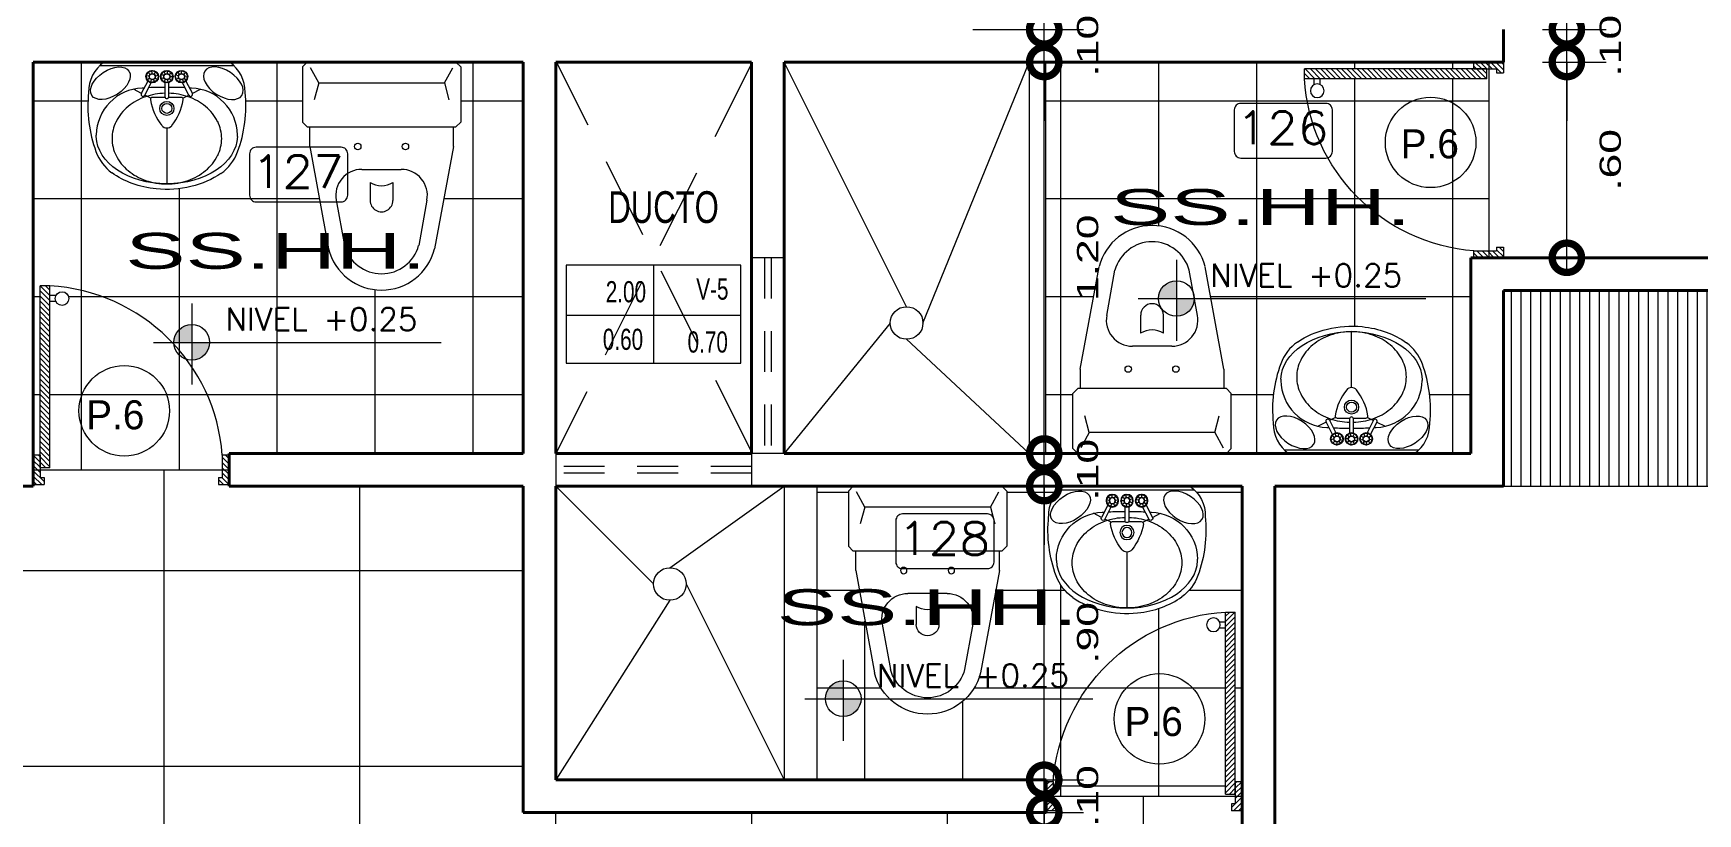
# Model space of a CAD drawing. Header units: inches. Extents: x 155.3 to 248.5, y 20.6 to 88.6.
# Drawn here: x 181.41 to 186.51, y 71.01 to 73.41 of the extents above; entities that cross this region are included whole.
import ezdxf
from ezdxf.enums import TextEntityAlignment as Align

# ---------------------------------------------------------------- set-up
doc = ezdxf.new("R2010")
doc.units = ezdxf.units.IN
doc.header["$MEASUREMENT"] = 0
doc.linetypes.add('CONTINUA', pattern=[0])
doc.linetypes.add('HIDDEN', pattern=[0.375, 0.25, -0.125])
for name, color, linetype in [('COTAS', 252, 'Continuous'), ('MOBILIARIO', 252, 'Continuous'), ('MURO', 7, 'Continuous'), ('PROYECCIONES', 252, 'Continuous'), ('PUERTAS', 23, 'Continuous'), ('TEXTOS PLANTA', 7, 'Continuous'), ('TEXTURAS', 251, 'Continuous'), ('VENTANAS', 40, 'Continuous')]:
    doc.layers.add(name, color=color, linetype=linetype)
doc.styles.add('Celso', font='swissel.ttf', dxfattribs={"width": 1.5})
doc.styles.add('ROMANS', font='romans', dxfattribs={"width": 1.1, "height": 1})
doc.styles.get("Standard").update_dxf_attribs({"font": 'arial.ttf'})
doc.dimstyles.new('PLANTA 1-50', dxfattribs={"dimtxt": 0.065, "dimasz": 0.18, "dimexe": 0.12, "dimexo": 0.12, "dimgap": 0.1, "dimtad": 2, "dimzin": 4, "dimdsep": 46, "dimtxsty": 'Celso', "dimblk": 'DOTSMALL', "dimcen": 0.065, "dimdle": 0.05, "dimclrd": 14, "dimclre": 251, "dimclrt": 256, "dimaunit": 1, "dimadec": 4, "dimazin": 1, "dimtfac": 1, "dimtix": 1, "dimtmove": 0, "dimatfit": 3, "dimldrblk": 'DOTSMALL', "dimfxl": 1, "dimlwd": 9, "dimlwe": 9, "dimarcsym": 0})
pattern_1 = [(90, (346.25563, 0), (0.3, 2e-17), []), (7e-15, (346.25563, 0), (4e-17, -0.3), [])]
pattern_2 = [(315, (-96.529859, 5.184583), (-0.013258252, -0.013258252), [])]

# ---------------------------------------------------------------- blocks, each defined once
blk = doc.blocks.new('A$C2D8C4AFF')
at = {"lineweight": 0}
h = blk.add_hatch(dxfattribs=at)
h.set_pattern_fill('ANSI31', color=8, scale=0.15, angle=17, style=0)
h.set_pattern_definition(pattern_2)
h.paths.add_polyline_path([(0.035, 0.865), (0, 0.865), (0, 1.015), (0.055, 1.015), (0.055, 0.98), (0.035, 0.98)])
h = blk.add_hatch(dxfattribs=at)
h.set_pattern_fill('ANSI31', color=8, scale=0.15, angle=17, style=0)
h.set_pattern_definition(pattern_2)
h.paths.add_polyline_path([(1, 0.865), (0.965, 0.865), (0.965, 0.93), (0.965, 0.98), (0.945, 0.98), (0.945, 1.015), (1, 1.015)])
h = blk.add_hatch(dxfattribs=at)
h.set_pattern_fill('ANSI31', color=8, scale=0.15, angle=17, style=0)
h.set_pattern_definition(pattern_2)
h.paths.add_polyline_path([(0.965, 0), (0.915, 0), (0.915, 0.93), (0.965, 0.93)])
at = {"color": 32, "lineweight": 0}
for p, q in [((0, 0.865), (0, 1.015)), ((0.055, 1.015), (0, 1.015)), ((0.035, 0.865), (0.035, 0.98)), ((0.055, 0.98), (0.035, 0.98)), ((0.055, 0.98), (0.055, 1.015)), ((1, 1.015), (0.945, 1.015)), ((0.945, 0.98), (0.945, 1.015)), ((0.965, 0.98), (0.945, 0.98)), ((0.965, 0.865), (0.965, 0.98)), ((1, 0.865), (1, 1.015)), ((0, 0.865), (0.035, 0.865)), ((0.915, 0.93), (0.965, 0.93)), ((0.915, 0.93), (0.915, 0)), ((0.965, 0.93), (0.965, 0)), ((0.965, 0.865), (1, 0.865)), ((0.915, 0), (0.965, 0))]:
    blk.add_line(p, q, dxfattribs=at)
at = {"lineweight": 0}
for p, q in [((0.885, 0.08), (0.915, 0.08)), ((0.885, 0.05), (0.915, 0.05))]:
    blk.add_line(p, q, dxfattribs=at)
blk.add_circle((0.8534, 0.065), 0.035, dxfattribs=at)
blk.add_arc((0.9698, 0.9359), 0.9375, 184.33543, 266.64957, dxfattribs=at)
blk = doc.blocks.new('A$C073B50C9')
at = {"color": 40, "lineweight": 0}
for p, q in [((0, 0.47), (0.015, 0.485)), ((0, 0.015), (0, 0.47)), ((0.015, 0.485), (0.184, 0.485)), ((0.064, 0.435), (0.0173, 0.4605)), ((0.199, 0.47), (0.184, 0.485)), ((0.199, 0.015), (0.199, 0.47)), ((0.259, 0.4625), (0.199, 0.4625)), ((0.259, 0.4625), (0.5727, 0.405)), ((0.064, 0.435), (0.1155, 0.4484)), ((0.064, 0.05), (0.064, 0.435)), ((0.4234, 0.3815), (0.5619, 0.3562)), ((0.329, 0.1822), (0.329, 0.3028)), ((0.369, 0.2775), (0.424, 0.2775)), ((0.369, 0.2075), (0.424, 0.2075)), ((0.4234, 0.1035), (0.5619, 0.1288)), ((0.259, 0.0225), (0.5727, 0.08)), ((0, 0.015), (0.015, 0)), ((0.015, 0), (0.184, 0)), ((0.064, 0.05), (0.0173, 0.0245)), ((0.064, 0.05), (0.1155, 0.0366)), ((0.199, 0.015), (0.184, 0)), ((0.259, 0.0225), (0.199, 0.0225))]:
    blk.add_line(p, q, dxfattribs=at)
for centre in [(0.259, 0.3155), (0.259, 0.1695)]:
    blk.add_circle(centre, 0.01, dxfattribs=at)
for centre, radius, start, end in [((0.409, 0.3028), 0.08, 79.6164, 180), ((0.5313, 0.2425), 0.1677, 284.3033, 75.6967), ((0.5313, 0.2425), 0.1177, 285.0627, 74.9373), ((0.3127, 0.2425), 0.0663, 328.1092, 31.8908), ((0.424, 0.2425), 0.035, 270, 90), ((0.409, 0.1822), 0.08, 180, 280.3836)]:
    blk.add_arc(centre, radius, start, end, dxfattribs=at)
blk = doc.blocks.new('A$C304B3ECD')
at = {"color": 40, "lineweight": 0}
for p, q in [((0.2417, 0.3094), (0.2417, 0.3736)), ((0.2417, 0.2558), (0.2417, 0.3094)), ((0.2417, 0.2021), (0.2417, 0.2558)), ((0.0255, 0.2282), (0.0255, 0.2237)), ((0.458, 0.2282), (0.458, 0.2237)), ((0.1741, 0.102), (0.1938, 0.0638)), ((0.1931, 0.1108), (0.1744, 0.1013)), ((0.1979, 0.1087), (0.2364, 0.1087)), ((0.2358, 0.1061), (0.2358, 0.0631)), ((0.247, 0.1087), (0.2856, 0.1087)), ((0.2476, 0.0631), (0.2476, 0.1061)), ((0.3094, 0.102), (0.2897, 0.0638)), ((0.2904, 0.1108), (0.309, 0.1013)), ((0.1639, 0.096), (0.1391, 0.0834)), ((0.1833, 0.0584), (0.1636, 0.0966)), ((0.1889, 0.05), (0.1807, 0.0552)), ((0.1941, 0.0539), (0.1912, 0.0632)), ((0.2006, 0.0536), (0.2043, 0.0625)), ((0.2054, 0.0492), (0.214, 0.0536)), ((0.2344, 0.0509), (0.227, 0.0572)), ((0.2401, 0.0542), (0.2384, 0.0637)), ((0.2465, 0.0531), (0.2513, 0.0615)), ((0.2507, 0.0481), (0.2598, 0.0514)), ((0.278, 0.0492), (0.2694, 0.0536)), ((0.2828, 0.0536), (0.2791, 0.0625)), ((0.2894, 0.0539), (0.2922, 0.0632)), ((0.2946, 0.05), (0.3027, 0.0552)), ((0.3002, 0.0584), (0.3199, 0.0966)), ((0.3196, 0.096), (0.3443, 0.0834)), ((0.0493, 0), (0.4342, 0)), ((0.1874, 0.0436), (0.1778, 0.0424)), ((0.1904, 0.0378), (0.1839, 0.0307)), ((0.1965, 0.0352), (0.196, 0.0256)), ((0.2027, 0.0372), (0.2086, 0.0295)), ((0.2062, 0.0427), (0.2157, 0.0406)), ((0.2322, 0.0448), (0.2225, 0.0448)), ((0.2344, 0.0387), (0.227, 0.0324)), ((0.2401, 0.0354), (0.2384, 0.0258)), ((0.2465, 0.0365), (0.2513, 0.0281)), ((0.2507, 0.0415), (0.2598, 0.0382)), ((0.2772, 0.0427), (0.2678, 0.0406)), ((0.2807, 0.0372), (0.2749, 0.0295)), ((0.287, 0.0352), (0.2875, 0.0256)), ((0.293, 0.0378), (0.2996, 0.0307)), ((0.296, 0.0436), (0.3056, 0.0424))]:
    blk.add_line(p, q, dxfattribs=at)
at = {"color": 40, "linetype": 'Continuous', "lineweight": 0}
blk.add_line((0.037, 0.0116), (0.4465, 0.0116), dxfattribs=at)
at = {"color": 40, "lineweight": 0}
for centre, radius in [((0.2417, 0.1422), 0.0217), ((0.2417, 0.1422), 0.0152), ((0.1969, 0.0448), 0.0192), ((0.1969, 0.0448), 0.00955), ((0.1969, 0.0448), 0.00879), ((0.2417, 0.0448), 0.0192), ((0.2417, 0.0448), 0.00955), ((0.2417, 0.0448), 0.00879), ((0.2865, 0.0448), 0.0192), ((0.2865, 0.0448), 0.0184), ((0.2865, 0.0448), 0.00955), ((0.2865, 0.0448), 0.00879)]:
    blk.add_circle(centre, radius, dxfattribs=at)
at = {"color": 40, "linetype": 'Continuous', "lineweight": 0}
for centre, radius, start, end in [((0.2311, 0.2023), 0.1695, 108.9234, 129.6136), ((0.2417, 0.1713), 0.2023, 90, 108.9234), ((0.2417, 0.1713), 0.2023, 71.0766, 90), ((0.2523, 0.2023), 0.1695, 50.3864, 71.0766), ((0.2148, 0.222), 0.1439, 129.6136, 153.414), ((0.2687, 0.222), 0.1439, 26.586, 50.3864), ((0.1896, 0.2346), 0.1158, 153.4141, 179.9999), ((0.2939, 0.2346), 0.1158, 0.0001, 26.5859), ((0.1896, 0.2346), 0.1158, 180, 206.5859), ((0.2939, 0.2346), 0.1158, 333.4141, 360), ((0.2148, 0.2472), 0.1439, 206.586, 230.3864), ((0.2687, 0.2472), 0.1439, 309.6136, 333.414), ((0.2311, 0.2669), 0.1695, 230.3864, 251.0766), ((0.2417, 0.2979), 0.2023, 251.0766, 268.3294), ((0.2417, 0.2979), 0.2023, 271.6706, 288.9234), ((0.2523, 0.2669), 0.1695, 288.9234, 309.6136)]:
    blk.add_arc(centre, radius, start, end, dxfattribs=at)
at = {"color": 40, "lineweight": 0}
for centre, radius, start, end in [((0.1571, 0.2265), 0.1408, 125.1623, 159.7316), ((0.3266, 0.2259), 0.1408, 20.125, 53.8027), ((0.4063, 0.1344), 0.4065, 159.7316, 185.8167), ((0.0771, 0.1344), 0.4065, 354.1833, 20.125), ((0.1715, 0.2259), 0.1461, 180.8633, 267.9153), ((0.3119, 0.2259), 0.1461, 272.0847, 359.1367), ((0.3545, 0.0906), 0.1649, 140.7046, 171.1857), ((0.2417, 0.1829), 0.0192, 39.2954, 140.7046), ((0.129, 0.0906), 0.1649, 8.8143, 39.2954), ((0.1688, 0.0993), 0.0059, 27.2616, 207.2616), ((0.1979, 0.115), 0.00639, 172.4409, 270), ((0.2417, 0.1061), 0.0059, 0, 180), ((0.2856, 0.115), 0.00639, 270, 7.5591), ((0.3146, 0.0993), 0.0059, 332.7384, 152.7384), ((0.1121, 0.0905), 0.1101, 178.564, 235.2403), ((0.2248, 0.9222), 0.8444, 266.0203, 266.4396), ((0.1526, 0.0548), 0.0281, 333.7434, 0.7798), ((0.1694, 0.081), 0.0281, 293.7434, 320.7798), ((0.2248, 0.9222), 0.8444, 267.3672, 270.7496), ((0.1991, 0.0902), 0.0281, 253.7434, 280.7798), ((0.2278, 0.0782), 0.0281, 213.7434, 240.7798), ((0.242, 0.0505), 0.0281, 173.7434, 200.7798), ((0.199, 0.0603), 0.0281, 326.4818, 353.5182), ((0.219, 0.0842), 0.0281, 286.4818, 313.5182), ((0.2496, 0.0896), 0.0281, 246.4818, 273.5182), ((0.2586, 0.9222), 0.8444, 269.2504, 272.6328), ((0.2765, 0.074), 0.0281, 206.4818, 233.5182), ((0.2872, 0.0448), 0.0281, 166.4818, 193.5182), ((0.2414, 0.0505), 0.0281, 339.2202, 6.2566), ((0.2557, 0.0782), 0.0281, 299.2202, 326.2566), ((0.2844, 0.0902), 0.0281, 259.2202, 286.2566), ((0.314, 0.081), 0.0281, 219.2202, 246.2566), ((0.3309, 0.0548), 0.0281, 179.2202, 206.2566), ((0.2586, 0.9222), 0.8444, 273.5604, 273.9797), ((0.3714, 0.0905), 0.1101, 304.7597, 1.436), ((0.1565, 0.024), 0.0281, 13.7434, 40.7798), ((0.1793, 0.0029), 0.0281, 53.7434, 80.7798), ((0.2104, 0.0014), 0.0281, 93.7434, 120.7798), ((0.2351, 0.0202), 0.0281, 133.7434, 160.7798), ((0.199, 0.0292), 0.0281, 6.4818, 33.5182), ((0.219, 0.0054), 0.0281, 46.4818, 73.5182), ((0.2496, 0), 0.0281, 86.4818, 113.5182), ((0.2765, 0.0156), 0.0281, 126.4818, 153.5182), ((0.2483, 0.0202), 0.0281, 19.2202, 46.2566), ((0.273, 0.0014), 0.0281, 59.2202, 86.2566), ((0.3041, 0.0029), 0.0281, 99.2202, 126.2566), ((0.3269, 0.024), 0.0281, 139.2202, 166.2566)]:
    blk.add_arc(centre, radius, start, end, dxfattribs=at)
at = {"color": 40, "lineweight": 0, "extrusion": (0, 0, -1)}
blk.add_ellipse((0.2417, 0.2251), major_axis=(0.2163, 0), ratio=0.686274, start_param=3.162657, end_param=6.262121, dxfattribs=at)
at = {"color": 40, "linetype": 'Continuous', "lineweight": 0, "extrusion": (0, 0, -1)}
blk.add_ellipse((0.0688, 0.065), major_axis=(-0.0569, 0.0373), ratio=0.582158, start_param=3.141593, end_param=9.424778, dxfattribs=at)
at = {"color": 40, "linetype": 'Continuous', "lineweight": 0}
blk.add_ellipse((0.4146, 0.065), major_axis=(0.0569, 0.0373), ratio=0.582158, start_param=1.570796326794912, end_param=7.853981633974498, dxfattribs=at)
at = {"color": 40, "lineweight": 0}
blk.add_open_spline([(0.076, 0.3416), (0.1277, 0.378), (0.2029, 0.3959), (0.3252, 0.3838), (0.3734, 0.366), (0.4097, 0.3395)], degree=3, knots=[3.907004, 3.907004, 3.907004, 3.907004, 4.855717, 4.855717, 5.532923, 5.532923, 5.532923, 5.532923], dxfattribs=at)
blk = doc.blocks.new('_DotSmall')
at = {"color": 0, "linetype": 'ByBlock', "lineweight": 0, "const_width": 0.5}
blk.add_lwpolyline([(-0.0625, 0, 1), (0.0625, 0, 1)], format="xyb", close=True, dxfattribs=at)
blk = doc.blocks.new('*D311')
at = {"layer": 'COTAS', "color": 14, "linetype": 'CONTINUA', "lineweight": 9, "transparency": 16777216}
blk.add_line((186.1055, 72.6689), (186.1055, 73.3689), dxfattribs=at)
at = {"layer": 'COTAS', "color": 251, "linetype": 'Continuous', "lineweight": 9, "transparency": 16777216}
blk.add_line((186.0311, 73.3189), (186.2255, 73.3189), dxfattribs=at)
at = {"layer": 'COTAS', "color": 251, "linetype": 'CONTINUA', "lineweight": 9, "transparency": 16777216}
blk.add_line((186.0311, 72.7189), (186.2255, 72.7189), dxfattribs=at)
at = {"layer": 'Defpoints', "color": 0, "lineweight": 0, "transparency": 16777216}
for p in [(185.9111, 73.3189), (186.1055, 73.3189), (185.9111, 72.7189)]:
    blk.add_point(p, dxfattribs=at)
at = {"layer": 'COTAS', "color": 14, "lineweight": 9, "transparency": 16777216, "xscale": 0.18, "yscale": 0.18, "zscale": 0.18}
for p, rotation in [((186.1055, 73.3189), 90), ((186.1055, 72.7189), 270)]:
    blk.add_blockref('_DotSmall', p, dxfattribs=dict(at, rotation=rotation))
at = {"layer": 'COTAS', "lineweight": 0, "transparency": 16777216, "insert": (186.2389, 73.0189), "char_height": 0.065, "attachment_point": 5, "rotation": 90, "style": 'Celso'}
blk.add_mtext('.60', dxfattribs=at)
blk = doc.blocks.new('*D312')
at = {"layer": 'COTAS', "color": 14, "linetype": 'CONTINUA', "lineweight": 9, "transparency": 16777216}
for p, q in [((186.1055, 73.4189), (186.1055, 73.5989)), ((186.1055, 73.3189), (186.1055, 73.4189)), ((186.1055, 73.3189), (186.1055, 73.1389))]:
    blk.add_line(p, q, dxfattribs=at)
at = {"layer": 'COTAS', "color": 251, "linetype": 'Continuous', "lineweight": 9, "transparency": 16777216}
blk.add_line((186.0311, 73.4189), (186.2255, 73.4189), dxfattribs=at)
at = {"layer": 'COTAS', "color": 251, "linetype": 'CONTINUA', "lineweight": 9, "transparency": 16777216}
blk.add_line((186.0311, 73.3189), (186.2255, 73.3189), dxfattribs=at)
at = {"layer": 'Defpoints', "color": 0, "lineweight": 0, "transparency": 16777216}
for p in [(185.9111, 73.4189), (186.1055, 73.4189), (185.9111, 73.3189)]:
    blk.add_point(p, dxfattribs=at)
at = {"layer": 'COTAS', "color": 14, "lineweight": 9, "transparency": 16777216, "xscale": 0.18, "yscale": 0.18, "zscale": 0.18}
for p, rotation in [((186.1055, 73.4189), 270), ((186.1055, 73.3189), 90)]:
    blk.add_blockref('_DotSmall', p, dxfattribs=dict(at, rotation=rotation))
at = {"layer": 'COTAS', "lineweight": 0, "transparency": 16777216, "insert": (186.2389, 73.3689), "char_height": 0.065, "attachment_point": 5, "rotation": 90, "style": 'Celso'}
blk.add_mtext('.10', dxfattribs=at)
blk = doc.blocks.new('*D313')
at = {"layer": 'COTAS', "color": 14, "linetype": 'CONTINUA', "lineweight": 9, "transparency": 16777216}
blk.add_line((186.1055, 73.3689), (186.1055, 74.7189), dxfattribs=at)
at = {"layer": 'COTAS', "color": 251, "linetype": 'Continuous', "lineweight": 9, "transparency": 16777216}
blk.add_line((185.9311, 74.6689), (186.2255, 74.6689), dxfattribs=at)
at = {"layer": 'COTAS', "color": 251, "linetype": 'CONTINUA', "lineweight": 9, "transparency": 16777216}
blk.add_line((186.0311, 73.4189), (186.2255, 73.4189), dxfattribs=at)
at = {"layer": 'Defpoints', "color": 0, "lineweight": 0, "transparency": 16777216}
for p in [(185.8111, 74.6689), (186.1055, 74.6689), (185.9111, 73.4189)]:
    blk.add_point(p, dxfattribs=at)
at = {"layer": 'COTAS', "color": 14, "lineweight": 9, "transparency": 16777216, "xscale": 0.18, "yscale": 0.18, "zscale": 0.18}
for p, rotation in [((186.1055, 74.6689), 90), ((186.1055, 73.4189), 270)]:
    blk.add_blockref('_DotSmall', p, dxfattribs=dict(at, rotation=rotation))
at = {"layer": 'COTAS', "lineweight": 0, "transparency": 16777216, "insert": (186.2389, 74.0439), "char_height": 0.065, "attachment_point": 5, "rotation": 90, "style": 'Celso'}
blk.add_mtext('1.25', dxfattribs=at)
blk = doc.blocks.new('*D334')
at = {"layer": 'COTAS', "color": 14, "linetype": 'CONTINUA', "lineweight": 9, "transparency": 16777216}
blk.add_line((184.5048, 69.973), (184.5048, 71.0689), dxfattribs=at)
at = {"layer": 'COTAS', "color": 251, "linetype": 'Continuous', "lineweight": 9, "transparency": 16777216}
blk.add_line((184.2613, 71.0189), (184.6248, 71.0189), dxfattribs=at)
at = {"layer": 'COTAS', "color": 251, "linetype": 'CONTINUA', "lineweight": 9, "transparency": 16777216}
blk.add_line((184.4284, 70.023), (184.6248, 70.023), dxfattribs=at)
at = {"layer": 'Defpoints', "color": 0, "lineweight": 0, "transparency": 16777216}
for p in [(184.1413, 71.0189), (184.5048, 71.0189), (184.3084, 70.023)]:
    blk.add_point(p, dxfattribs=at)
at = {"layer": 'COTAS', "color": 14, "lineweight": 9, "transparency": 16777216, "xscale": 0.18, "yscale": 0.18, "zscale": 0.18}
for p, rotation in [((184.5048, 71.0189), 90), ((184.5048, 70.023), 270)]:
    blk.add_blockref('_DotSmall', p, dxfattribs=dict(at, rotation=rotation))
at = {"layer": 'COTAS', "lineweight": 0, "transparency": 16777216, "insert": (184.6381, 70.5209), "char_height": 0.065, "attachment_point": 5, "rotation": 90, "style": 'Celso'}
blk.add_mtext('1.00', dxfattribs=at)
blk = doc.blocks.new('*D335')
at = {"layer": 'COTAS', "color": 14, "linetype": 'CONTINUA', "lineweight": 9, "transparency": 16777216}
for p, q in [((184.5048, 71.1189), (184.5048, 71.2989)), ((184.5048, 71.0189), (184.5048, 71.1189)), ((184.5048, 71.0189), (184.5048, 70.8389))]:
    blk.add_line(p, q, dxfattribs=at)
at = {"layer": 'COTAS', "color": 251, "linetype": 'Continuous', "lineweight": 9, "transparency": 16777216}
blk.add_line((184.2684, 71.1189), (184.6248, 71.1189), dxfattribs=at)
at = {"layer": 'COTAS', "color": 251, "linetype": 'CONTINUA', "lineweight": 9, "transparency": 16777216}
blk.add_line((184.2613, 71.0189), (184.6248, 71.0189), dxfattribs=at)
at = {"layer": 'Defpoints', "color": 0, "lineweight": 0, "transparency": 16777216}
for p in [(184.1484, 71.1189), (184.5048, 71.1189), (184.1413, 71.0189)]:
    blk.add_point(p, dxfattribs=at)
at = {"layer": 'COTAS', "color": 14, "lineweight": 9, "transparency": 16777216, "xscale": 0.18, "yscale": 0.18, "zscale": 0.18}
for p, rotation in [((184.5048, 71.1189), 270), ((184.5048, 71.0189), 90)]:
    blk.add_blockref('_DotSmall', p, dxfattribs=dict(at, rotation=rotation))
at = {"layer": 'COTAS', "lineweight": 0, "transparency": 16777216, "insert": (184.6381, 71.0689), "char_height": 0.065, "attachment_point": 5, "rotation": 90, "style": 'Celso'}
blk.add_mtext('.10', dxfattribs=at)
blk = doc.blocks.new('*D336')
at = {"layer": 'COTAS', "color": 14, "linetype": 'CONTINUA', "lineweight": 9, "transparency": 16777216}
blk.add_line((184.5048, 71.0689), (184.5048, 72.0689), dxfattribs=at)
at = {"layer": 'COTAS', "color": 251, "linetype": 'Continuous', "lineweight": 9, "transparency": 16777216}
blk.add_line((184.2674, 72.0189), (184.6248, 72.0189), dxfattribs=at)
at = {"layer": 'COTAS', "color": 251, "linetype": 'CONTINUA', "lineweight": 9, "transparency": 16777216}
blk.add_line((184.2684, 71.1189), (184.6248, 71.1189), dxfattribs=at)
at = {"layer": 'Defpoints', "color": 0, "lineweight": 0, "transparency": 16777216}
for p in [(184.1474, 72.0189), (184.5048, 72.0189), (184.1484, 71.1189)]:
    blk.add_point(p, dxfattribs=at)
at = {"layer": 'COTAS', "color": 14, "lineweight": 9, "transparency": 16777216, "xscale": 0.18, "yscale": 0.18, "zscale": 0.18}
for p, rotation in [((184.5048, 72.0189), 90), ((184.5048, 71.1189), 270)]:
    blk.add_blockref('_DotSmall', p, dxfattribs=dict(at, rotation=rotation))
at = {"layer": 'COTAS', "lineweight": 0, "transparency": 16777216, "insert": (184.6381, 71.5689), "char_height": 0.065, "attachment_point": 5, "rotation": 90, "style": 'Celso'}
blk.add_mtext('.90', dxfattribs=at)
blk = doc.blocks.new('*D337')
at = {"layer": 'COTAS', "color": 14, "linetype": 'CONTINUA', "lineweight": 9, "transparency": 16777216}
for p, q in [((184.5048, 72.1189), (184.5048, 72.2989)), ((184.5048, 72.0189), (184.5048, 72.1189)), ((184.5048, 72.0189), (184.5048, 71.8389))]:
    blk.add_line(p, q, dxfattribs=at)
at = {"layer": 'COTAS', "color": 251, "linetype": 'Continuous', "lineweight": 9, "transparency": 16777216}
blk.add_line((184.305, 72.1189), (184.6248, 72.1189), dxfattribs=at)
at = {"layer": 'COTAS', "color": 251, "linetype": 'CONTINUA', "lineweight": 9, "transparency": 16777216}
blk.add_line((184.2674, 72.0189), (184.6248, 72.0189), dxfattribs=at)
at = {"layer": 'Defpoints', "color": 0, "lineweight": 0, "transparency": 16777216}
for p in [(184.185, 72.1189), (184.5048, 72.1189), (184.1474, 72.0189)]:
    blk.add_point(p, dxfattribs=at)
at = {"layer": 'COTAS', "color": 14, "lineweight": 9, "transparency": 16777216, "xscale": 0.18, "yscale": 0.18, "zscale": 0.18}
for p, rotation in [((184.5048, 72.1189), 270), ((184.5048, 72.0189), 90)]:
    blk.add_blockref('_DotSmall', p, dxfattribs=dict(at, rotation=rotation))
at = {"layer": 'COTAS', "lineweight": 0, "transparency": 16777216, "insert": (184.6381, 72.0689), "char_height": 0.065, "attachment_point": 5, "rotation": 90, "style": 'Celso'}
blk.add_mtext('.10', dxfattribs=at)
blk = doc.blocks.new('*D338')
at = {"layer": 'COTAS', "color": 14, "linetype": 'CONTINUA', "lineweight": 9, "transparency": 16777216}
blk.add_line((184.5048, 72.0689), (184.5048, 73.3689), dxfattribs=at)
at = {"layer": 'COTAS', "color": 251, "linetype": 'Continuous', "lineweight": 9, "transparency": 16777216}
blk.add_line((184.2567, 73.3189), (184.6248, 73.3189), dxfattribs=at)
at = {"layer": 'COTAS', "color": 251, "linetype": 'CONTINUA', "lineweight": 9, "transparency": 16777216}
blk.add_line((184.305, 72.1189), (184.6248, 72.1189), dxfattribs=at)
at = {"layer": 'Defpoints', "color": 0, "lineweight": 0, "transparency": 16777216}
for p in [(184.1367, 73.3189), (184.5048, 73.3189), (184.185, 72.1189)]:
    blk.add_point(p, dxfattribs=at)
at = {"layer": 'COTAS', "color": 14, "lineweight": 9, "transparency": 16777216, "xscale": 0.18, "yscale": 0.18, "zscale": 0.18}
for p, rotation in [((184.5048, 73.3189), 90), ((184.5048, 72.1189), 270)]:
    blk.add_blockref('_DotSmall', p, dxfattribs=dict(at, rotation=rotation))
at = {"layer": 'COTAS', "lineweight": 0, "transparency": 16777216, "insert": (184.6382, 72.7189), "char_height": 0.065, "attachment_point": 5, "rotation": 90, "style": 'Celso'}
blk.add_mtext('1.20', dxfattribs=at)
blk = doc.blocks.new('*D339')
at = {"layer": 'COTAS', "color": 14, "linetype": 'CONTINUA', "lineweight": 9, "transparency": 16777216}
for p, q in [((184.5048, 73.4189), (184.5048, 73.5989)), ((184.5048, 73.3189), (184.5048, 73.4189)), ((184.5048, 73.3189), (184.5048, 73.1389))]:
    blk.add_line(p, q, dxfattribs=at)
at = {"layer": 'COTAS', "color": 251, "linetype": 'Continuous', "lineweight": 9, "transparency": 16777216}
blk.add_line((184.2866, 73.4189), (184.6248, 73.4189), dxfattribs=at)
at = {"layer": 'COTAS', "color": 251, "linetype": 'CONTINUA', "lineweight": 9, "transparency": 16777216}
blk.add_line((184.2567, 73.3189), (184.6248, 73.3189), dxfattribs=at)
at = {"layer": 'Defpoints', "color": 0, "lineweight": 0, "transparency": 16777216}
for p in [(184.1666, 73.4189), (184.5048, 73.4189), (184.1367, 73.3189)]:
    blk.add_point(p, dxfattribs=at)
at = {"layer": 'COTAS', "color": 14, "lineweight": 9, "transparency": 16777216, "xscale": 0.18, "yscale": 0.18, "zscale": 0.18}
for p, rotation in [((184.5048, 73.4189), 270), ((184.5048, 73.3189), 90)]:
    blk.add_blockref('_DotSmall', p, dxfattribs=dict(at, rotation=rotation))
at = {"layer": 'COTAS', "lineweight": 0, "transparency": 16777216, "insert": (184.6381, 73.3689), "char_height": 0.065, "attachment_point": 5, "rotation": 90, "style": 'Celso'}
blk.add_mtext('.10', dxfattribs=at)

msp = doc.modelspace()

# ---------------------------------------------------------------- hatches: boundary and pattern name
at = {"layer": 'TEXTOS PLANTA', "lineweight": 9}
h = msp.add_hatch(color=7, dxfattribs=at)
h.paths.add_polyline_path([(184.8551, 72.594), (184.9097, 72.594), (184.9097, 72.6487, 0.414214)])
h.paths.add_polyline_path([(184.9097, 72.594), (184.9097, 72.5394, 0.414214), (184.9644, 72.594)])
h = msp.add_hatch(color=7, dxfattribs=at)
h.paths.add_polyline_path([(181.8391, 72.4596), (181.8937, 72.4596), (181.8937, 72.5142, 0.414214)])
h.paths.add_polyline_path([(181.8937, 72.4596), (181.8937, 72.405, 0.414214), (181.9483, 72.4596)])
h = msp.add_hatch(color=7, dxfattribs=at)
h.paths.add_polyline_path([(183.8345, 71.3672), (183.8891, 71.3672), (183.8891, 71.4218, 0.414214)])
h.paths.add_polyline_path([(183.8891, 71.3672), (183.8891, 71.3126, 0.414214), (183.9437, 71.3672)])
at = {"layer": 'TEXTURAS', "lineweight": 0}
h = msp.add_hatch(dxfattribs=at)
h.set_pattern_fill('_USER', color=251, scale=0.3, angle=90, style=0, double=1, pattern_type=0)
h.set_pattern_definition(pattern_1)
edge = h.paths.add_edge_path()
edge.add_line((181.4084, 73.3189), (181.625, 73.3189))
edge.add_arc((181.6878, 73.2284), 0.1101, 484.7597, 541.436)
edge.add_arc((181.9821, 73.1844), 0.4065, 534.1833, 560.125)
edge.add_arc((181.7326, 73.093), 0.1408, 200.125, 233.8027)
edge.add_spline(control_points=[(181.6495, 72.9794), (181.6858, 72.9529), (181.734, 72.9351), (181.8563, 72.923), (181.9315, 72.9409), (181.9832, 72.9773)], knot_values=[3.907004, 3.907004, 3.907004, 3.907004, 4.58421, 4.58421, 5.532923, 5.532923, 5.532923, 5.532923], degree=3, periodic=0)
edge.add_arc((181.9021, 73.0924), 0.1408, 305.1623, 339.7316)
edge.add_arc((181.6529, 73.1844), 0.4065, 339.7316, 365.8167)
edge.add_arc((181.9471, 73.2284), 0.1101, 358.564, 415.2403)
edge.add_line((182.0099, 73.3189), (182.2476, 73.3189))
edge.add_line((182.2476, 73.3189), (182.2326, 73.3039))
edge.add_line((182.2326, 73.3039), (182.2326, 73.1349))
edge.add_line((182.2326, 73.1349), (182.2476, 73.1199))
edge.add_line((182.2476, 73.1199), (182.2551, 73.1199))
edge.add_line((182.2551, 73.1199), (182.2551, 73.0599))
edge.add_line((182.2551, 73.0599), (182.3125, 72.7462))
edge.add_arc((182.4751, 72.7876), 0.1677, 194.3033, 345.6967)
edge.add_line((182.6376, 72.7462), (182.6951, 73.0599))
edge.add_line((182.6951, 73.0599), (182.6951, 73.1199))
edge.add_line((182.6951, 73.1199), (182.7026, 73.1199))
edge.add_line((182.7026, 73.1199), (182.7176, 73.1349))
edge.add_line((182.7176, 73.1349), (182.7176, 73.3039))
edge.add_line((182.7176, 73.3039), (182.7026, 73.3189))
edge.add_line((182.7026, 73.3189), (182.9084, 73.3189))
edge.add_line((182.9084, 73.3189), (182.9084, 72.1189))
edge.add_line((182.9084, 72.1189), (182.0084, 72.1189))
edge.add_line((182.0084, 72.1189), (182.0084, 72.1139))
edge.add_line((182.0084, 72.1139), (181.9874, 72.1139))
edge.add_arc((181.4265, 72.0714), 0.5625, 364.3354, 446.6496)
edge.add_line((181.4594, 72.6329), (181.4294, 72.6329))
edge.add_line((181.4294, 72.6329), (181.4294, 72.1139))
edge.add_line((181.4294, 72.1139), (181.4084, 72.1139))
edge.add_line((181.4084, 72.1139), (181.4084, 73.3189))
h.paths.add_polyline_path([(181.4594, 72.5849), (181.4774, 72.5849, 0.799884), (181.5174, 72.5939, 0.799884), (181.4774, 72.6029), (181.4594, 72.6029), (181.4594, 72.6329, -0.375448), (181.9874, 72.1139), (181.9874, 72.0689), (181.4294, 72.0689), (181.4294, 72.0749), (181.4594, 72.0749)])
h = msp.add_hatch(dxfattribs=at)
h.set_pattern_fill('_USER', color=251, scale=0.3, angle=90, style=0, double=1, pattern_type=0)
h.set_pattern_definition(pattern_1)
edge = h.paths.add_edge_path()
edge.add_line((184.6727, 72.6916), (184.6152, 72.3779))
edge.add_line((184.6152, 72.3779), (184.6152, 72.3179))
edge.add_line((184.6152, 72.3179), (184.6077, 72.3179))
edge.add_line((184.6077, 72.3179), (184.5927, 72.3029))
edge.add_line((184.5927, 72.3029), (184.5927, 72.1339))
edge.add_line((184.5927, 72.1339), (184.6077, 72.1189))
edge.add_line((184.6077, 72.1189), (184.5084, 72.1189))
edge.add_line((184.5084, 72.1189), (184.5084, 73.3189))
edge.add_line((184.5084, 73.3189), (185.8211, 73.3189))
edge.add_line((185.8211, 73.3189), (185.8211, 73.2979))
edge.add_line((185.8211, 73.2979), (185.3021, 73.2979))
edge.add_line((185.3021, 73.2979), (185.3021, 73.2679))
edge.add_arc((185.8636, 73.3008), 0.5625, 183.3504, 265.6646)
edge.add_line((185.8211, 72.7399), (185.8211, 72.7189))
edge.add_line((185.8211, 72.7189), (185.8111, 72.7189))
edge.add_line((185.8111, 72.7189), (185.8111, 72.1189))
edge.add_line((185.8111, 72.1189), (185.6384, 72.1189))
edge.add_arc((185.5756, 72.2094), 0.1101, 304.7597, 361.436)
edge.add_arc((185.2814, 72.2533), 0.4065, 354.1833, 380.125)
edge.add_arc((185.5309, 72.3448), 0.1408, 380.125, 413.8027)
edge.add_spline(control_points=[(185.614, 72.4584), (185.5777, 72.4849), (185.5295, 72.5027), (185.4072, 72.5148), (185.332, 72.4969), (185.2803, 72.4605)], knot_values=[3.907004, 3.907004, 3.907004, 3.907004, 4.58421, 4.58421, 5.532923, 5.532923, 5.532923, 5.532923], degree=3, periodic=0)
edge.add_arc((185.3613, 72.3454), 0.1408, 485.1623, 519.7316)
edge.add_arc((185.6106, 72.2533), 0.4065, 519.7316, 545.8167)
edge.add_arc((185.3163, 72.2094), 0.1101, 538.564, 595.2403)
edge.add_line((185.2535, 72.1189), (185.0627, 72.1189))
edge.add_line((185.0627, 72.1189), (185.0777, 72.1339))
edge.add_line((185.0777, 72.1339), (185.0777, 72.3029))
edge.add_line((185.0777, 72.3029), (185.0627, 72.3179))
edge.add_line((185.0627, 72.3179), (185.0552, 72.3179))
edge.add_line((185.0552, 72.3179), (185.0552, 72.3779))
edge.add_line((185.0552, 72.3779), (184.9977, 72.6916))
edge.add_arc((184.8352, 72.6502), 0.1677, 374.3033, 525.6967)
h.paths.add_polyline_path([(185.3021, 73.2679), (185.3321, 73.2679), (185.3321, 73.2499, 0.28969), (185.3201, 73.2309, 1), (185.3621, 73.2309, 0.28969), (185.3501, 73.2499), (185.3501, 73.2679), (185.8601, 73.2679), (185.8601, 73.2979), (185.8661, 73.2979), (185.8661, 72.7399), (185.8211, 72.7399, -0.375448)])
h = msp.add_hatch(dxfattribs=at)
h.set_pattern_fill('_USER', color=251, scale=0.03, angle=90, style=0, pattern_type=0)
h.set_pattern_definition([(90, (346.255625, 0), (0.03, 2e-18), [])])
h.paths.add_polyline_path([(185.9111, 72.6189), (188.5084, 72.6189), (188.5084, 72.0189), (185.9111, 72.0189)])
h = msp.add_hatch(dxfattribs=at)
h.set_pattern_fill('_USER', color=251, scale=0.6, angle=90, style=0, double=1, pattern_type=0)
h.set_pattern_definition([(90, (348.0085, -0.8402), (0.6, 4e-17), []), (7e-15, (348.0085, -0.8402), (7e-17, -0.6), [])])
h.paths.add_polyline_path([(181.4084, 71.123), (181.3084, 71.123), (181.3084, 72.0189), (181.4084, 72.0189), (181.4414, 72.0239), (181.4414, 72.0449), (181.4294, 72.0449), (181.4294, 72.0689), (181.9874, 72.0689), (181.9874, 72.0449), (181.9754, 72.0449), (181.9754, 72.0239), (182.0084, 72.0239), (182.0084, 72.0189), (182.9084, 72.0189), (182.9084, 71.0189), (184.5111, 71.0189), (184.5111, 71.0239), (184.5441, 71.0239), (184.5441, 71.0449), (184.5321, 71.0449), (184.5321, 71.0689), (185.0901, 71.0689), (185.0901, 71.0449), (185.0781, 71.0449), (185.0781, 71.0239), (185.1111, 71.0239), (185.1111, 69.9676), (185.1113, 69.9236), (185.1393, 69.9236), (185.1393, 69.9396), (185.1713, 69.9396), (185.1713, 69.1956), (185.1393, 69.1956), (185.1393, 69.2116), (185.1113, 69.2116), (185.1113, 69.1676), (185.0669, 69.1676), (185.0669, 69.1395), (185.083, 69.1395), (185.083, 69.1074), (184.3365, 69.1074), (184.3365, 69.1395), (184.3525, 69.1395), (184.3525, 69.1676), (184.3084, 69.1676), (184.3084, 70.023), (181.4084, 70.023)])
h = msp.add_hatch(dxfattribs=at)
h.set_pattern_fill('_USER', color=251, scale=0.3, angle=90, style=0, double=1, pattern_type=0)
h.set_pattern_definition(pattern_1)
edge = h.paths.add_edge_path()
edge.add_line((183.8084, 72.0189), (183.9199, 72.0189))
edge.add_line((183.9199, 72.0189), (183.9049, 72.0039))
edge.add_line((183.9049, 72.0039), (183.9049, 71.8349))
edge.add_line((183.9049, 71.8349), (183.9199, 71.8199))
edge.add_line((183.9199, 71.8199), (183.9274, 71.8199))
edge.add_line((183.9274, 71.8199), (183.9274, 71.7599))
edge.add_line((183.9274, 71.7599), (183.9849, 71.4462))
edge.add_arc((184.1474, 71.4876), 0.1677, 194.3033, 345.6967)
edge.add_line((184.3099, 71.4462), (184.3674, 71.7599))
edge.add_line((184.3674, 71.7599), (184.3674, 71.8199))
edge.add_line((184.3674, 71.8199), (184.3749, 71.8199))
edge.add_line((184.3749, 71.8199), (184.3899, 71.8349))
edge.add_line((184.3899, 71.8349), (184.3899, 72.0039))
edge.add_line((184.3899, 72.0039), (184.3749, 72.0189))
edge.add_line((184.3749, 72.0189), (184.5658, 72.0189))
edge.add_arc((184.6286, 71.9284), 0.1101, 484.7597, 541.436)
edge.add_arc((184.9228, 71.8844), 0.4065, 534.1833, 560.2684)
edge.add_arc((184.6736, 71.7924), 0.1408, 200.2684, 234.8377)
edge.add_spline(control_points=[(184.5925, 71.6773), (184.6442, 71.6409), (184.7194, 71.623), (184.8417, 71.6351), (184.8899, 71.6529), (184.9262, 71.6794)], knot_values=[3.907004, 3.907004, 3.907004, 3.907004, 4.855717, 4.855717, 5.532923, 5.532923, 5.532923, 5.532923], degree=3, periodic=0)
edge.add_arc((184.8431, 71.793), 0.1408, 306.1973, 339.875)
edge.add_arc((184.5936, 71.8844), 0.4065, 339.875, 365.8167)
edge.add_arc((184.8879, 71.9284), 0.1101, 358.564, 415.2403)
edge.add_line((184.9507, 72.0189), (185.1111, 72.0189))
edge.add_line((185.1111, 72.0189), (185.1111, 71.1139))
edge.add_line((185.1111, 71.1139), (185.0901, 71.1139))
edge.add_line((185.0901, 71.1139), (185.0901, 71.6329))
edge.add_line((185.0901, 71.6329), (185.0601, 71.6329))
edge.add_arc((185.093, 71.0714), 0.5625, 453.3504, 535.6646)
edge.add_line((184.5321, 71.1139), (184.5111, 71.1139))
edge.add_line((184.5111, 71.1139), (184.5111, 71.1189))
edge.add_line((184.5111, 71.1189), (183.8084, 71.1189))
edge.add_line((183.8084, 71.1189), (183.8084, 72.0189))
h.paths.add_polyline_path([(185.0601, 71.6329), (185.0601, 71.6029), (185.0421, 71.6029, 0.799884), (185.0021, 71.5939, 0.799884), (185.0421, 71.5849), (185.0601, 71.5849), (185.0601, 71.0749), (185.0901, 71.0749), (185.0901, 71.0689), (184.5321, 71.0689), (184.5321, 71.1139, -0.375448)])

# ---------------------------------------------------------------- linework, layer by layer
at = {"layer": 'MOBILIARIO', "color": 40, "lineweight": 0}
for p, q in [((184.0834, 72.5689), (183.7084, 73.3189)), ((184.1334, 72.5189), (184.4584, 73.3189)), ((184.4584, 73.3189), (184.4584, 72.1189)), ((184.5084, 73.3189), (184.5084, 72.1189)), ((184.0334, 72.5189), (183.7084, 72.1189)), ((184.0834, 72.4689), (184.4584, 72.1189)), ((183.3084, 71.7189), (183.0084, 72.0189)), ((183.3584, 71.7689), (183.7084, 72.0189)), ((183.7084, 72.0189), (183.7084, 71.1189)), ((183.8084, 72.0189), (183.8084, 71.1189)), ((183.4084, 71.7189), (183.7084, 71.1189)), ((183.3584, 71.6689), (183.0084, 71.1189))]:
    msp.add_line(p, q, dxfattribs=at)
for centre in [(184.0834, 72.5189), (183.3584, 71.7189)]:
    msp.add_circle(centre, 0.05, dxfattribs=at)
at = {"layer": 'MURO', "color": 7, "lineweight": 40}
for p, q in [((185.9111, 73.4189), (185.9111, 73.3189)), ((181.4084, 73.3189), (181.4084, 72.0189)), ((181.4084, 73.3189), (182.9084, 73.3189)), ((182.9084, 73.3189), (182.9084, 72.1189)), ((183.0084, 73.3189), (183.0084, 72.1189)), ((183.0084, 73.3189), (183.6084, 73.3189)), ((183.6084, 73.3189), (183.6084, 72.1189)), ((183.7084, 73.3189), (183.7084, 72.1189)), ((183.7084, 73.3189), (185.9111, 73.3189)), ((185.8111, 72.7189), (185.8111, 72.1189)), ((185.8111, 72.7189), (188.5084, 72.7189)), ((185.9111, 72.6189), (185.9111, 72.0189)), ((185.9111, 72.6189), (188.5084, 72.6189)), ((182.0084, 72.1189), (182.0084, 72.0189)), ((182.0084, 72.1189), (182.9084, 72.1189)), ((183.0084, 72.1189), (183.6084, 72.1189)), ((183.7084, 72.1189), (185.8111, 72.1189)), ((181.3084, 72.0189), (181.4084, 72.0189)), ((182.0084, 72.0189), (182.9084, 72.0189)), ((182.9084, 72.0189), (182.9084, 71.0189)), ((183.0084, 72.0189), (183.0084, 71.1189)), ((183.0084, 72.0189), (185.1111, 72.0189)), ((185.1111, 72.0189), (185.1111, 69.9676)), ((185.2111, 72.0189), (185.2111, 69.9676)), ((185.2111, 72.0189), (185.9111, 72.0189)), ((183.0084, 71.1189), (184.5111, 71.1189)), ((184.5111, 71.1189), (184.5111, 71.0189)), ((182.9084, 71.0189), (184.5111, 71.0189))]:
    msp.add_line(p, q, dxfattribs=at)
at = {"layer": 'PROYECCIONES', "color": 252, "linetype": 'HIDDEN', "lineweight": 0}
for p, q in [((183.6084, 73.3135), (183.0084, 72.1189)), ((183.6111, 72.1189), (183.0111, 73.3189))]:
    msp.add_line(p, q, dxfattribs=at)
at = {"layer": 'TEXTOS PLANTA', "color": 7, "lineweight": 9}
for p, q in [((184.9097, 72.7129), (184.9097, 72.4647)), ((181.8937, 72.5784), (181.8937, 72.3303)), ((184.7926, 72.594), (185.674, 72.594)), ((181.7765, 72.4596), (182.6579, 72.4596)), ((183.8891, 71.486), (183.8891, 71.2379)), ((183.7719, 71.3672), (184.6534, 71.3672))]:
    msp.add_line(p, q, dxfattribs=at)
for points in [[(185.3674, 73.1922), (185.1068, 73.1922, 0.414214), (185.0868, 73.1722), (185.0868, 73.0447, 0.414214), (185.1068, 73.0247), (185.3674, 73.0247, 0.414214), (185.3874, 73.0447), (185.3874, 73.1722, 0.414214)], [(182.3514, 73.0578), (182.0908, 73.0578, 0.414214), (182.0708, 73.0378), (182.0708, 72.9103, 0.414214), (182.0908, 72.8903), (182.3514, 72.8903, 0.414214), (182.3714, 72.9103), (182.3714, 73.0378, 0.414214)], [(184.331, 71.9335), (184.0704, 71.9335, 0.414214), (184.0504, 71.9135), (184.0504, 71.786, 0.414214), (184.0704, 71.766), (184.331, 71.766, 0.414214), (184.351, 71.786), (184.351, 71.9135, 0.414214)]]:
    msp.add_lwpolyline(points, format="xyb", close=True, dxfattribs=at)
for points in [[(183.5759, 72.6959), (183.0408, 72.6959), (183.0408, 72.3959), (183.5759, 72.3959), (183.5759, 72.6959)], [(183.3084, 72.6959), (183.3084, 72.3959)], [(183.5759, 72.5419), (183.0408, 72.5419)]]:
    msp.add_lwpolyline(points, dxfattribs=at)
at = {"layer": 'TEXTOS PLANTA', "lineweight": 0}
for centre in [(185.6883, 73.0725), (181.6871, 72.2497), (184.8579, 71.3054)]:
    msp.add_circle(centre, 0.1387, dxfattribs=at)
at = {"layer": 'TEXTOS PLANTA', "color": 7, "lineweight": 9}
for centre in [(184.9097, 72.594), (181.8937, 72.4596), (183.8891, 71.3672)]:
    msp.add_circle(centre, 0.0546, dxfattribs=at)
at = {"layer": 'TEXTURAS', "color": 251, "lineweight": 0}
for p, q in [((184.4584, 73.3189), (184.4584, 72.1189)), ((184.5084, 73.3189), (184.5084, 72.1189)), ((185.8661, 73.3189), (185.8661, 72.7189)), ((181.4084, 72.0689), (182.0084, 72.0689)), ((183.7084, 72.0189), (183.7084, 71.1189)), ((183.8084, 72.0189), (183.8084, 71.1189)), ((185.9111, 72.0189), (188.5084, 72.0189)), ((184.5111, 71.0689), (185.1111, 71.0689))]:
    msp.add_line(p, q, dxfattribs=at)
at = {"layer": 'VENTANAS', "linetype": 'HIDDEN', "lineweight": 15, "ltscale": 0.25}
for p, q in [((183.7084, 72.7189), (183.6084, 72.7189)), ((183.0084, 72.1189), (183.0084, 72.0189)), ((183.7084, 72.1189), (183.6084, 72.1189)), ((183.6084, 72.1189), (183.6084, 72.0189))]:
    msp.add_line(p, q, dxfattribs=at)
at = {"layer": 'VENTANAS', "linetype": 'HIDDEN', "lineweight": 15, "ltscale": 0.5}
for p, q in [((183.6484, 72.7189), (183.6484, 72.1189)), ((183.6684, 72.7189), (183.6684, 72.1189)), ((183.6084, 72.0789), (183.0084, 72.0789)), ((183.6084, 72.0589), (183.0084, 72.0589))]:
    msp.add_line(p, q, dxfattribs=at)

# ---------------------------------------------------------------- block references
at = {"layer": 'MOBILIARIO', "lineweight": 0}
for name, p, rotation in [('A$C304B3ECD', (182.0592, 73.3189), 180), ('A$C073B50C9', (182.2326, 73.3189), 270), ('A$C073B50C9', (185.0777, 72.1189), 90.00000000000001)]:
    msp.add_blockref(name, p, dxfattribs=dict(at, rotation=rotation))
msp.add_blockref('A$C304B3ECD', (185.2043, 72.1189), dxfattribs=at)
at = {"layer": 'MOBILIARIO', "lineweight": 0, "xscale": -1}
for name, p, rotation in [('A$C073B50C9', (184.3899, 72.0189), 90), ('A$C304B3ECD', (184.5165, 72.0189), 180)]:
    msp.add_blockref(name, p, dxfattribs=dict(at, rotation=rotation))
at = {"layer": 'PUERTAS', "lineweight": 0, "yscale": 0.600000000000018, "zscale": 0.600000000000018}
for p, xscale, rotation in [((185.3021, 72.7189), -0.600000000000018, 270), ((182.0084, 72.6329), 0.600000000000018, 180), ((184.5111, 71.6329), -0.600000000000018, 180)]:
    msp.add_blockref('A$C2D8C4AFF', p, dxfattribs=dict(at, xscale=xscale, rotation=rotation))

# ---------------------------------------------------------------- texts
at = {"width": 0.7}
msp.add_text('DUCTO', height=0.0973, dxfattribs=at).set_placement((183.1698, 72.8256))
at = {"layer": 'TEXTOS PLANTA', "color": 7, "lineweight": 9, "style": 'ROMANS', "width": 1.1}
for s, p in [('126', (185.2343, 73.1173)), ('127', (182.2182, 72.9828)), ('128', (184.1979, 71.8585))]:
    msp.add_text(s, height=0.1, dxfattribs=at).set_placement(p, align=Align.MIDDLE_CENTER)
at = {"layer": 'TEXTOS PLANTA', "color": 7, "lineweight": 9}
for s, height, width, p in [('SS.HH.', 0.11, 1.8, (184.7064, 72.8195)), ('SS.HH.', 0.11, 1.8, (181.6903, 72.6851)), ('2.00', 0.06486, 0.7, (183.1618, 72.5824)), ('V-5', 0.06486, 0.7, (183.439, 72.5905)), ('0.60', 0.06486, 0.7, (183.1529, 72.4365)), ('0.70', 0.06486, 0.7, (183.4124, 72.4283)), ('SS.HH.', 0.11, 1.8, (183.6857, 71.5927))]:
    msp.add_text(s, height=height, dxfattribs=dict(at, width=width)).set_placement(p)
at = {"layer": 'TEXTOS PLANTA', "color": 7, "lineweight": 9, "style": 'ROMANS'}
for p in [(185.0133, 72.63), (181.9972, 72.4955), (183.9926, 71.4031)]:
    msp.add_text('NIVEL +0.25', height=0.07, dxfattribs=at).set_placement(p)
at = {"layer": 'TEXTOS PLANTA', "color": 7, "lineweight": 9, "char_height": 0.088889, "attachment_point": 6}
for insert, width in [((185.775, 73.0675), 0.355556), ((181.7487, 72.2369), 0.366667), ((184.9293, 71.2966), 0.355556)]:
    msp.add_mtext('{\\fCentury Gothic|b0|i0|c1|p15;P.6}', dxfattribs=dict(at, insert=insert, width=width))

# ---------------------------------------------------------------- dimensions: what is measured, and where the dimension line sits
at = {"layer": 'COTAS', "lineweight": 0}
for base, p1, p2, picture, middle in [((186.1055, 74.6689), (185.9111, 73.4189), (185.8111, 74.6689), '*D313', (186.2389, 74.0439)), ((184.5048, 73.4189), (184.1367, 73.3189), (184.1666, 73.4189), '*D339', (184.6381, 73.3689)), ((186.1055, 73.4189), (185.9111, 73.3189), (185.9111, 73.4189), '*D312', (186.2389, 73.3689)), ((184.5048, 73.3189), (184.185, 72.1189), (184.1367, 73.3189), '*D338', (184.6382, 72.7189)), ((184.5048, 72.1189), (184.1474, 72.0189), (184.185, 72.1189), '*D337', (184.6381, 72.0689)), ((184.5048, 72.0189), (184.1484, 71.1189), (184.1474, 72.0189), '*D336', (184.6381, 71.5689)), ((184.5048, 71.1189), (184.1413, 71.0189), (184.1484, 71.1189), '*D335', (184.6381, 71.0689)), ((184.5048, 71.0189), (184.3084, 70.023), (184.1413, 71.0189), '*D334', (184.6381, 70.5209))]:
    dim = msp.add_linear_dim(base=base, p1=p1, p2=p2, angle=90, dimstyle='PLANTA 1-50', override={"dimtmove": 1}, dxfattribs=at)
    dim.commit()
    dim.dimension.update_dxf_attribs({"geometry": picture, "text_midpoint": middle})
dim = msp.add_linear_dim(base=(186.1055, 73.3189), p1=(185.9111, 72.7189), p2=(185.9111, 73.3189), angle=90, dimstyle='PLANTA 1-50', dxfattribs=at)
dim.commit()
dim.dimension.update_dxf_attribs({"geometry": '*D311', "text_midpoint": (186.2389, 73.0189)})

doc.saveas('drawing.dxf')
